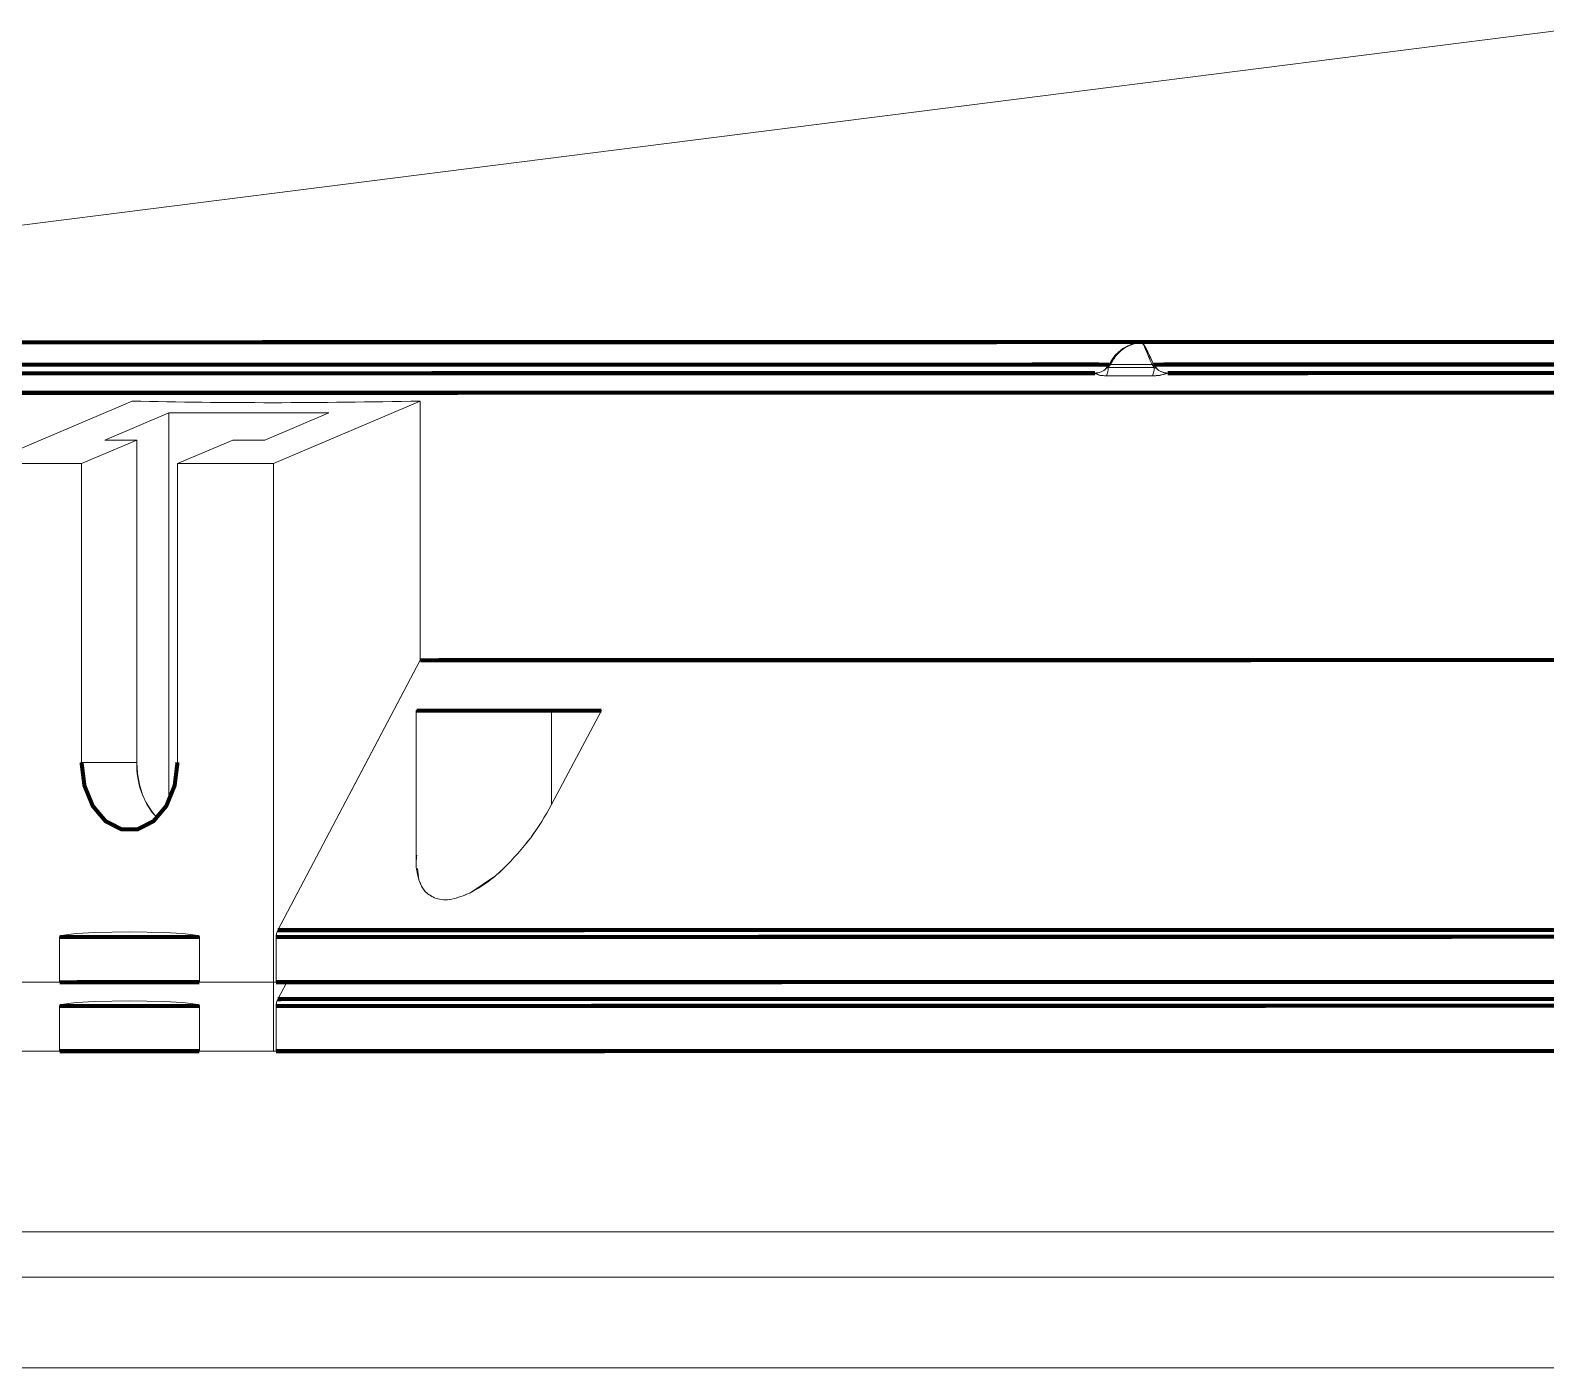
# Model space of a CAD drawing. Header units: millimetres. Extents: x -16985 to -606, y 2122 to 9380.
# Drawn here: x -2103.7 to -2036.7, y 7653.1 to 7712.2 of the extents above; entities that cross this region are included whole.
import ezdxf

# ---------------------------------------------------------------- set-up
doc = ezdxf.new("R2010")
doc.units = ezdxf.units.MM
doc.linetypes.add('K5LT_THIN', pattern=[0])

msp = doc.modelspace()

# ---------------------------------------------------------------- linework, layer by layer
at = {"color": 7, "linetype": 'K5LT_THIN', "lineweight": 18}
for p, q in [((-2036.018, 7712.165), (-2144.892, 7698.378)), ((-2055.724, 7697.808), (-2055.386, 7698.097)), ((-2055.016, 7698.284), (-2055.398, 7698.09)), ((-2055.386, 7698.097), (-2055.196, 7698.207)), ((-2055.196, 7698.207), (-2054.997, 7698.292)), ((-2054.997, 7698.292), (-2054.918, 7698.318)), ((-2054.896, 7698.325), (-2054.879, 7698.33)), ((-2054.879, 7698.33), (-2054.878, 7698.33)), ((-2054.809, 7698.347), (-2054.79, 7698.352)), ((-2054.79, 7698.353), (-2054.579, 7698.388)), ((-2054.579, 7698.386), (-2054.567, 7698.378)), ((-2054.567, 7698.378), (-2054.573, 7698.383)), ((-2054.53, 7698.352), (-2054.509, 7698.331)), ((-2054.498, 7698.317), (-2054.522, 7698.339)), ((-2054.509, 7698.331), (-2054.494, 7698.313)), ((-2054.48, 7698.295), (-2054.477, 7698.292)), ((-2054.358, 7698.097), (-2054.477, 7698.292)), ((-2054.477, 7698.292), (-2054.358, 7698.097)), ((-2054.358, 7698.097), (-2054.218, 7697.808)), ((-2056.003, 7697.394), (-2056.124, 7697.232)), ((-2056.124, 7697.232), (-2056.003, 7697.394)), ((-2056.033, 7697.264), (-2055.933, 7697.394)), ((-2056.002, 7697.396), (-2056.008, 7697.396)), ((-2056.002, 7697.396), (-2056.004, 7697.396)), ((-2055.972, 7697.441), (-2056.003, 7697.394)), ((-2056.003, 7697.394), (-2055.972, 7697.441)), ((-2055.972, 7697.441), (-2055.724, 7697.808)), ((-2055.934, 7697.396), (-2055.941, 7697.396)), ((-2055.934, 7697.396), (-2055.935, 7697.396)), ((-2055.933, 7697.394), (-2054.1, 7697.394)), ((-2054.218, 7697.808), (-2054.057, 7697.441)), ((-2054.1, 7697.394), (-2054, 7697.264)), ((-2054.092, 7697.396), (-2054.099, 7697.396)), ((-2054.098, 7697.396), (-2054.099, 7697.396)), ((-2054.026, 7697.394), (-2054.057, 7697.441)), ((-2054.057, 7697.441), (-2054.026, 7697.394)), ((-2053.585, 7697.396), (-2054.027, 7697.396)), ((-2053.905, 7697.233), (-2054.026, 7697.394)), ((-2054.026, 7697.394), (-2053.905, 7697.233)), ((-2056.624, 7697.011), (-2056.49, 7697.011)), ((-2056.622, 7697.015), (-2056.486, 7697.029)), ((-2056.599, 7697.011), (-2056.49, 7697.011)), ((-2056.486, 7697.029), (-2056.355, 7697.07)), ((-2056.114, 7696.892), (-2056.411, 7696.921)), ((-2056.355, 7697.07), (-2056.232, 7697.136)), ((-2056.232, 7697.136), (-2056.174, 7697.179)), ((-2056.174, 7697.179), (-2056.148, 7697.204)), ((-2056.148, 7697.204), (-2056.124, 7697.232)), ((-2056.124, 7697.232), (-2056.033, 7697.264)), ((-2054.084, 7696.892), (-2056.114, 7696.892)), ((-2054, 7697.264), (-2056.033, 7697.264)), ((-2053.751, 7696.922), (-2054.084, 7696.892)), ((-2054, 7697.264), (-2053.905, 7697.233)), ((-2053.905, 7697.233), (-2053.881, 7697.204)), ((-2053.881, 7697.204), (-2053.854, 7697.179)), ((-2053.854, 7697.179), (-2053.796, 7697.136)), ((-2053.796, 7697.136), (-2053.672, 7697.071)), ((-2053.672, 7697.071), (-2053.539, 7697.029)), ((-2053.539, 7697.029), (-2053.402, 7697.015)), ((-2053.535, 7697.011), (-2053.409, 7697.011)), ((-2053.535, 7697.011), (-2053.409, 7697.011)), ((-2105.652, 7693.023), (-2099.166, 7695.776)), ((-2086.438, 7695.777), (-2092.924, 7693.024)), ((-2086.437, 7684.33), (-2086.438, 7695.777)), ((-2086.438, 7695.777), (-2086.437, 7684.33)), ((-2097.556, 7695.259), (-2100.384, 7694.059)), ((-2090.485, 7695.26), (-2097.556, 7695.259)), ((-2097.556, 7695.259), (-2097.554, 7678.096)), ((-2093.313, 7694.059), (-2090.485, 7695.26)), ((-2098.97, 7694.059), (-2101.41, 7693.023)), ((-2100.384, 7694.059), (-2098.97, 7694.059)), ((-2098.969, 7679.816), (-2098.97, 7694.059)), ((-2097.167, 7693.024), (-2094.727, 7694.059)), ((-2094.727, 7694.059), (-2093.313, 7694.059)), ((-2101.41, 7693.023), (-2105.652, 7693.023)), ((-2101.41, 7693.023), (-2101.408, 7679.816)), ((-2092.924, 7693.024), (-2097.167, 7693.024)), ((-2097.166, 7679.817), (-2097.167, 7693.024)), ((-2092.924, 7693.024), (-2092.922, 7670.102)), ((-2092.924, 7693.024), (-2092.922, 7670.102)), ((-2086.437, 7684.33), (-2092.737, 7672.401)), ((-2089.478, 7678.573), (-2086.437, 7684.33)), ((-2086.614, 7682.103), (-2086.613, 7675.434)), ((-2086.614, 7682.103), (-2086.547, 7682.103)), ((-2086.547, 7682.103), (-2086.614, 7682.103)), ((-2086.547, 7682.103), (-2086.347, 7682.103)), ((-2086.347, 7682.103), (-2086.547, 7682.103)), ((-2086.347, 7682.103), (-2086.024, 7682.103)), ((-2086.024, 7682.103), (-2086.347, 7682.103)), ((-2086.024, 7682.103), (-2085.589, 7682.103)), ((-2085.589, 7682.103), (-2086.024, 7682.103)), ((-2083.856, 7682.103), (-2085.589, 7682.103)), ((-2085.058, 7682.103), (-2085.589, 7682.103)), ((-2084.453, 7682.103), (-2085.058, 7682.103)), ((-2084.614, 7682.103), (-2084.499, 7682.103)), ((-2084.499, 7682.103), (-2084.614, 7682.103)), ((-2084.499, 7682.103), (-2084.174, 7682.103)), ((-2084.174, 7682.103), (-2084.499, 7682.103)), ((-2083.797, 7682.103), (-2084.453, 7682.103)), ((-2084.174, 7682.103), (-2083.688, 7682.103)), ((-2083.688, 7682.103), (-2084.174, 7682.103)), ((-2083.856, 7682.103), (-2078.433, 7682.104)), ((-2083.856, 7682.103), (-2083.461, 7682.103)), ((-2083.114, 7682.103), (-2083.797, 7682.103)), ((-2083.688, 7682.103), (-2083.114, 7682.103)), ((-2083.114, 7682.103), (-2083.688, 7682.103)), ((-2082.431, 7682.103), (-2083.114, 7682.103)), ((-2083.114, 7682.103), (-2082.54, 7682.103)), ((-2082.54, 7682.103), (-2083.114, 7682.103)), ((-2082.54, 7682.103), (-2082.053, 7682.103)), ((-2082.053, 7682.103), (-2082.54, 7682.103)), ((-2081.774, 7682.103), (-2082.431, 7682.103)), ((-2081.728, 7682.103), (-2082.053, 7682.103)), ((-2082.053, 7682.103), (-2081.728, 7682.103)), ((-2081.169, 7682.103), (-2081.774, 7682.103)), ((-2081.614, 7682.103), (-2081.728, 7682.103)), ((-2081.728, 7682.103), (-2081.614, 7682.103)), ((-2080.639, 7682.103), (-2081.169, 7682.103)), ((-2080.639, 7682.103), (-2078.433, 7682.104)), ((-2078.433, 7682.104), (-2080.639, 7677.949)), ((-2080.639, 7677.949), (-2080.639, 7682.103)), ((-2101.408, 7679.816), (-2101.367, 7679.231)), ((-2101.408, 7679.816), (-2098.969, 7679.816)), ((-2098.94, 7679.322), (-2098.969, 7679.816)), ((-2098.853, 7678.841), (-2098.94, 7679.322)), ((-2097.327, 7678.668), (-2097.206, 7679.231)), ((-2097.206, 7679.231), (-2097.166, 7679.817)), ((-2101.367, 7679.231), (-2101.247, 7678.668)), ((-2101.247, 7678.668), (-2101.051, 7678.149)), ((-2098.712, 7678.387), (-2098.853, 7678.841)), ((-2097.523, 7678.15), (-2097.327, 7678.668)), ((-2101.051, 7678.149), (-2100.787, 7677.695)), ((-2098.52, 7677.972), (-2098.712, 7678.387)), ((-2098.282, 7677.607), (-2098.52, 7677.972)), ((-2097.787, 7677.695), (-2097.523, 7678.15)), ((-2100.787, 7677.695), (-2100.465, 7677.322)), ((-2100.465, 7677.322), (-2100.098, 7677.045)), ((-2098.475, 7677.045), (-2098.108, 7677.322)), ((-2098.096, 7677.403), (-2098.282, 7677.607)), ((-2098.108, 7677.322), (-2097.787, 7677.695)), ((-2100.098, 7677.045), (-2099.7, 7676.874)), ((-2099.7, 7676.874), (-2099.287, 7676.816)), ((-2099.287, 7676.816), (-2098.873, 7676.874)), ((-2098.873, 7676.874), (-2098.475, 7677.045)), ((-2086.506, 7674.629), (-2086.561, 7675.131)), ((-2084.245, 7674.041), (-2083.113, 7674.801)), ((-2083.113, 7674.801), (-2082.757, 7675.121)), ((-2102.376, 7672.101), (-2102.376, 7670.101)), ((-2102.002, 7672.208), (-2102.195, 7672.177)), ((-2102.002, 7672.208), (-2102.195, 7672.177)), ((-2101.615, 7672.247), (-2102.002, 7672.208)), ((-2101.615, 7672.247), (-2102.002, 7672.208)), ((-2100.839, 7672.291), (-2101.615, 7672.247)), ((-2100.839, 7672.291), (-2101.615, 7672.247)), ((-2099.286, 7672.32), (-2100.839, 7672.291)), ((-2099.286, 7672.32), (-2100.839, 7672.291)), ((-2097.734, 7672.292), (-2099.286, 7672.32)), ((-2097.734, 7672.292), (-2099.286, 7672.32)), ((-2096.958, 7672.247), (-2097.734, 7672.292)), ((-2096.958, 7672.247), (-2097.734, 7672.292)), ((-2096.571, 7672.208), (-2096.958, 7672.247)), ((-2096.571, 7672.208), (-2096.958, 7672.247)), ((-2096.378, 7672.177), (-2096.571, 7672.208)), ((-2096.378, 7672.177), (-2096.571, 7672.208)), ((-2096.196, 7670.102), (-2096.196, 7672.102)), ((-2092.808, 7672.102), (-2092.79, 7672.26)), ((-2092.807, 7670.102), (-2092.808, 7672.102)), ((-2092.79, 7672.26), (-2092.737, 7672.401)), ((-2092.737, 7672.401), (-2092.737, 7672.402)), ((-2102.376, 7670.101), (-2105.65, 7670.101)), ((-2102.376, 7670.101), (-2105.65, 7670.101)), ((-2096.196, 7670.102), (-2102.376, 7670.101)), ((-2102.376, 7670.101), (-2096.196, 7670.102)), ((-2101.851, 7670.102), (-2102.376, 7670.101)), ((-2096.258, 7670.102), (-2101.851, 7670.102)), ((-2092.922, 7670.102), (-2096.196, 7670.102)), ((-2092.922, 7670.102), (-2096.196, 7670.102)), ((-2092.922, 7670.102), (-2092.922, 7667.054)), ((-2092.807, 7670.102), (-2092.922, 7670.102)), ((-2092.922, 7670.102), (-2092.807, 7670.102)), ((-2092.807, 7670.104), (-2075.86, 7670.105)), ((-2075.86, 7670.104), (-2092.807, 7670.102)), ((-2092.531, 7670.104), (-2092.807, 7670.104)), ((-2092.807, 7670.104), (-2090.121, 7670.104)), ((-2090.121, 7670.103), (-2092.807, 7670.102)), ((-2092.807, 7670.102), (-2092.531, 7670.102)), ((-2092.341, 7670.102), (-2092.737, 7669.353)), ((-2092.737, 7669.353), (-2092.341, 7670.102)), ((-2079.95, 7670.105), (-2092.531, 7670.104)), ((-2092.531, 7670.102), (-2079.95, 7670.103)), ((-2090.121, 7670.104), (-2077.179, 7670.105)), ((-2077.179, 7670.104), (-2090.121, 7670.103)), ((-2066.481, 7670.106), (-2079.95, 7670.105)), ((-2079.95, 7670.103), (-2066.481, 7670.105)), ((-2077.179, 7670.105), (-2063.149, 7670.107)), ((-2063.149, 7670.105), (-2077.179, 7670.104)), ((-2075.86, 7670.105), (-2057.458, 7670.107)), ((-2057.458, 7670.106), (-2075.86, 7670.104)), ((-2052.227, 7670.108), (-2066.481, 7670.106)), ((-2066.481, 7670.105), (-2052.227, 7670.106)), ((-2063.149, 7670.107), (-2048.167, 7670.108)), ((-2048.167, 7670.107), (-2063.149, 7670.105)), ((-2057.458, 7670.107), (-2037.84, 7670.109)), ((-2037.84, 7670.107), (-2057.458, 7670.106)), ((-2037.299, 7670.109), (-2052.227, 7670.108)), ((-2052.227, 7670.106), (-2037.299, 7670.108)), ((-2048.167, 7670.108), (-2043.586, 7670.109)), ((-2032.377, 7670.108), (-2048.167, 7670.107)), ((-2017.262, 7670.109), (-2037.84, 7670.107)), ((-2037.299, 7670.108), (-2021.81, 7670.109)), ((-2101.614, 7669.199), (-2102.001, 7669.159)), ((-2101.614, 7669.199), (-2102.001, 7669.159)), ((-2100.839, 7669.243), (-2101.614, 7669.199)), ((-2100.839, 7669.243), (-2101.614, 7669.199)), ((-2099.286, 7669.272), (-2100.839, 7669.243)), ((-2099.286, 7669.272), (-2100.839, 7669.243)), ((-2097.734, 7669.243), (-2099.286, 7669.272)), ((-2097.734, 7669.243), (-2099.286, 7669.272)), ((-2096.958, 7669.199), (-2097.734, 7669.243)), ((-2096.958, 7669.199), (-2097.734, 7669.243)), ((-2096.571, 7669.16), (-2096.958, 7669.199)), ((-2096.571, 7669.16), (-2096.958, 7669.199)), ((-2092.807, 7669.054), (-2092.789, 7669.212)), ((-2092.789, 7669.212), (-2092.737, 7669.353)), ((-2102.376, 7669.053), (-2102.376, 7667.053)), ((-2102.001, 7669.159), (-2102.194, 7669.129)), ((-2102.001, 7669.159), (-2102.194, 7669.129)), ((-2096.378, 7669.129), (-2096.571, 7669.16)), ((-2096.378, 7669.129), (-2096.571, 7669.16)), ((-2096.196, 7667.054), (-2096.196, 7669.054)), ((-2092.807, 7667.054), (-2092.807, 7669.054)), ((-2102.376, 7667.053), (-2105.65, 7667.053)), ((-2102.376, 7667.053), (-2105.65, 7667.053)), ((-2096.196, 7667.054), (-2102.376, 7667.053)), ((-2102.376, 7667.053), (-2096.196, 7667.054)), ((-2101.851, 7667.053), (-2102.376, 7667.053)), ((-2096.258, 7667.054), (-2101.851, 7667.053)), ((-2092.922, 7667.054), (-2096.196, 7667.054)), ((-2092.922, 7667.054), (-2096.196, 7667.054)), ((-2092.807, 7667.054), (-2092.922, 7667.054)), ((-2092.922, 7667.054), (-2092.807, 7667.054)), ((-2092.807, 7667.056), (-2075.86, 7667.057)), ((-2075.86, 7667.056), (-2092.807, 7667.054)), ((-2092.53, 7667.056), (-2092.807, 7667.056)), ((-2092.807, 7667.056), (-2090.121, 7667.056)), ((-2090.121, 7667.055), (-2092.807, 7667.054)), ((-2092.807, 7667.054), (-2092.53, 7667.054)), ((-2079.949, 7667.057), (-2092.53, 7667.056)), ((-2092.53, 7667.054), (-2079.949, 7667.055)), ((-2090.121, 7667.056), (-2077.179, 7667.057)), ((-2077.179, 7667.056), (-2090.121, 7667.055)), ((-2066.48, 7667.058), (-2079.949, 7667.057)), ((-2079.949, 7667.055), (-2066.48, 7667.057)), ((-2077.179, 7667.057), (-2063.149, 7667.059)), ((-2063.149, 7667.057), (-2077.179, 7667.056)), ((-2075.86, 7667.057), (-2057.458, 7667.059)), ((-2057.458, 7667.057), (-2075.86, 7667.056)), ((-2052.227, 7667.06), (-2066.48, 7667.058)), ((-2066.48, 7667.057), (-2052.227, 7667.058)), ((-2063.149, 7667.059), (-2048.167, 7667.06)), ((-2048.167, 7667.058), (-2063.149, 7667.057)), ((-2057.458, 7667.059), (-2037.839, 7667.061)), ((-2037.839, 7667.059), (-2057.458, 7667.057)), ((-2037.299, 7667.061), (-2052.227, 7667.06)), ((-2052.227, 7667.058), (-2037.299, 7667.059)), ((-2048.167, 7667.06), (-2043.586, 7667.061)), ((-2032.377, 7667.06), (-2048.167, 7667.058)), ((-2017.261, 7667.061), (-2037.839, 7667.059)), ((-2037.299, 7667.059), (-2021.81, 7667.061)), ((-2116.629, 7659.066), (-1813.956, 7659.066)), ((-1813.956, 7657.066), (-2116.629, 7657.066)), ((-1714.293, 7653.066), (-2216.293, 7653.066))]:
    msp.add_line(p, q, dxfattribs=at)
at = {"color": 7, "linetype": 'K5LT_THIN', "const_width": 0.18}
for points in [[(-2054.579, 7698.386), (-2061.92, 7698.386), (-2069.04, 7698.385), (-2075.922, 7698.384), (-2082.551, 7698.384), (-2088.913, 7698.383), (-2094.992, 7698.382), (-2100.774, 7698.382), (-2106.248, 7698.381), (-2111.4, 7698.381), (-2116.219, 7698.381), (-2120.693, 7698.38)], [(-2106.547, 7698.381), (-2101.486, 7698.382), (-2096.156, 7698.382), (-2090.568, 7698.383), (-2084.732, 7698.383), (-2078.661, 7698.384), (-2072.366, 7698.385), (-2065.859, 7698.385), (-2059.154, 7698.386), (-2052.263, 7698.386), (-2045.199, 7698.387), (-2037.977, 7698.388), (-2030.611, 7698.389)], [(-1964.267, 7698.395), (-1972.861, 7698.394), (-1981.436, 7698.393), (-1989.972, 7698.392), (-1998.45, 7698.392), (-2006.851, 7698.391), (-2015.155, 7698.39), (-2023.344, 7698.389), (-2031.398, 7698.388), (-2039.301, 7698.388), (-2047.034, 7698.387), (-2054.579, 7698.386)], [(-2120.617, 7697.389), (-2116.218, 7697.39), (-2111.499, 7697.39), (-2106.469, 7697.391), (-2101.139, 7697.391), (-2095.521, 7697.392), (-2089.625, 7697.392), (-2083.464, 7697.393), (-2077.052, 7697.394), (-2070.402, 7697.394), (-2063.529, 7697.395), (-2056.445, 7697.396)], [(-2056.445, 7697.396), (-2063.529, 7697.395), (-2070.402, 7697.394), (-2077.052, 7697.394), (-2083.464, 7697.393), (-2089.625, 7697.392), (-2095.521, 7697.392), (-2101.139, 7697.391), (-2106.469, 7697.391), (-2111.499, 7697.39), (-2116.218, 7697.39), (-2120.617, 7697.389)], [(-2120.617, 7697.388), (-2116.193, 7697.388), (-2111.445, 7697.389), (-2106.382, 7697.389), (-2101.017, 7697.39), (-2095.36, 7697.39), (-2089.422, 7697.391), (-2083.218, 7697.391), (-2076.76, 7697.392), (-2070.062, 7697.393), (-2063.138, 7697.393), (-2056.003, 7697.394)], [(-2056.003, 7697.394), (-2063.138, 7697.393), (-2070.062, 7697.393), (-2076.76, 7697.392), (-2083.218, 7697.391), (-2089.422, 7697.391), (-2095.36, 7697.39), (-2101.017, 7697.39), (-2106.382, 7697.389), (-2111.445, 7697.389), (-2116.193, 7697.388), (-2120.617, 7697.388)], [(-2054.026, 7697.394), (-2046.645, 7697.395), (-2039.088, 7697.396), (-2031.371, 7697.396), (-2023.511, 7697.397), (-2015.525, 7697.398), (-2007.429, 7697.399), (-1999.241, 7697.399), (-1990.979, 7697.4), (-1982.659, 7697.401), (-1974.301, 7697.402), (-1965.92, 7697.403)], [(-1965.92, 7697.403), (-1974.301, 7697.402), (-1982.659, 7697.401), (-1990.979, 7697.4), (-1999.241, 7697.399), (-2007.429, 7697.399), (-2015.525, 7697.398), (-2023.511, 7697.397), (-2031.371, 7697.396), (-2039.088, 7697.396), (-2046.645, 7697.395), (-2054.026, 7697.394)], [(-1965.92, 7697.405), (-1974.254, 7697.404), (-1982.567, 7697.403), (-1990.841, 7697.402), (-1999.059, 7697.401), (-2007.203, 7697.401), (-2015.257, 7697.4), (-2023.203, 7697.399), (-2031.025, 7697.398), (-2038.706, 7697.397), (-2046.23, 7697.397), (-2053.581, 7697.396)], [(-2053.581, 7697.396), (-2046.23, 7697.397), (-2038.706, 7697.397), (-2031.025, 7697.398), (-2023.203, 7697.399), (-2015.257, 7697.4), (-2007.203, 7697.401), (-1999.059, 7697.401), (-1990.841, 7697.402), (-1982.567, 7697.403), (-1974.254, 7697.404), (-1965.92, 7697.405)], [(-2056.622, 7697.015), (-2063.669, 7697.014), (-2070.509, 7697.014), (-2077.126, 7697.013), (-2083.508, 7697.013), (-2089.64, 7697.012), (-2095.509, 7697.011), (-2101.104, 7697.011), (-2106.413, 7697.01), (-2111.425, 7697.01), (-2116.129, 7697.01), (-2120.515, 7697.009)], [(-2120.515, 7697.009), (-2116.129, 7697.01), (-2111.425, 7697.01), (-2106.413, 7697.01), (-2101.104, 7697.011), (-2095.509, 7697.011), (-2089.64, 7697.012), (-2083.508, 7697.013), (-2077.126, 7697.013), (-2070.509, 7697.014), (-2063.669, 7697.014), (-2056.622, 7697.015)], [(-1966.121, 7697.024), (-1974.418, 7697.023), (-1982.693, 7697.022), (-1990.93, 7697.021), (-1999.111, 7697.021), (-2007.219, 7697.02), (-2015.237, 7697.019), (-2023.149, 7697.018), (-2030.937, 7697.018), (-2038.586, 7697.017), (-2046.079, 7697.016), (-2053.402, 7697.015)], [(-2053.402, 7697.015), (-2046.079, 7697.016), (-2038.586, 7697.017), (-2030.937, 7697.018), (-2023.149, 7697.018), (-2015.237, 7697.019), (-2007.219, 7697.02), (-1999.111, 7697.021), (-1990.93, 7697.021), (-1982.693, 7697.022), (-1974.418, 7697.023), (-1966.121, 7697.024)], [(-2134.214, 7696.143), (-2131.139, 7696.143), (-2127.732, 7696.143), (-2124, 7696.144), (-2119.95, 7696.144), (-2115.59, 7696.145), (-2110.928, 7696.145), (-2105.975, 7696.146), (-2100.739, 7696.146), (-2095.232, 7696.147), (-2089.464, 7696.147), (-2083.447, 7696.148), (-2077.192, 7696.149), (-2070.713, 7696.149), (-2064.022, 7696.15), (-2057.132, 7696.151), (-2050.057, 7696.151), (-2042.812, 7696.152), (-2035.41, 7696.153)], [(-2035.41, 7696.151), (-2042.812, 7696.15), (-2050.057, 7696.15), (-2057.132, 7696.149), (-2064.022, 7696.148), (-2070.713, 7696.148), (-2077.192, 7696.147), (-2083.447, 7696.147), (-2089.464, 7696.146), (-2095.232, 7696.145), (-2100.739, 7696.145), (-2105.975, 7696.144), (-2110.928, 7696.144), (-2115.59, 7696.144), (-2119.95, 7696.143), (-2124, 7696.143), (-2127.732, 7696.143), (-2131.139, 7696.142), (-2134.214, 7696.142)], [(-2134.214, 7696.142), (-2131.139, 7696.142), (-2127.732, 7696.143), (-2124, 7696.143), (-2119.95, 7696.143), (-2115.59, 7696.144), (-2110.928, 7696.144), (-2105.975, 7696.144), (-2100.739, 7696.145), (-2095.232, 7696.145), (-2089.464, 7696.146), (-2083.447, 7696.147), (-2077.192, 7696.147), (-2070.713, 7696.148), (-2064.022, 7696.148), (-2057.132, 7696.149), (-2050.057, 7696.15), (-2042.812, 7696.15), (-2035.41, 7696.151)], [(-1964.265, 7684.342), (-1972.634, 7684.341), (-1980.984, 7684.34), (-1989.299, 7684.34), (-1997.561, 7684.339), (-2005.753, 7684.338), (-2013.857, 7684.337), (-2021.856, 7684.336), (-2029.734, 7684.336), (-2037.473, 7684.335), (-2045.056, 7684.334), (-2052.47, 7684.333), (-2059.696, 7684.333), (-2066.721, 7684.332), (-2073.529, 7684.331), (-2080.106, 7684.331), (-2086.437, 7684.33)], [(-2086.437, 7684.33), (-2080.106, 7684.331), (-2073.529, 7684.331), (-2066.721, 7684.332), (-2059.696, 7684.333), (-2052.47, 7684.333), (-2045.056, 7684.334), (-2037.473, 7684.335), (-2029.734, 7684.336), (-2021.856, 7684.336), (-2013.857, 7684.337), (-2005.753, 7684.338), (-1997.561, 7684.339), (-1989.299, 7684.34), (-1980.984, 7684.34), (-1972.634, 7684.341), (-1964.265, 7684.342)], [(-2080.639, 7682.103), (-2081.635, 7682.103), (-2082.809, 7682.103), (-2084.02, 7682.103), (-2085.121, 7682.103), (-2085.981, 7682.103), (-2086.495, 7682.103), (-2086.6, 7682.103), (-2086.286, 7682.103), (-2085.589, 7682.103)], [(-2083.693, 7682.103), (-2084.174, 7682.103), (-2084.5, 7682.103), (-2084.614, 7682.103), (-2084.5, 7682.103), (-2084.174, 7682.103), (-2083.688, 7682.103), (-2083.114, 7682.103)], [(-2083.114, 7682.103), (-2082.54, 7682.103), (-2082.053, 7682.103), (-2081.728, 7682.103), (-2081.614, 7682.103), (-2081.728, 7682.103), (-2082.053, 7682.103), (-2082.54, 7682.103), (-2082.578, 7682.103)], [(-2081.692, 7682.103), (-2081.166, 7682.103), (-2080.487, 7682.103), (-2079.805, 7682.104), (-2079.12, 7682.104), (-2078.433, 7682.104)], [(-2097.166, 7679.817), (-2097.293, 7678.79), (-2097.662, 7677.888), (-2098.226, 7677.218), (-2098.918, 7676.862), (-2099.655, 7676.862), (-2100.347, 7677.218), (-2100.912, 7677.888), (-2101.28, 7678.79), (-2101.408, 7679.816)], [(-2102.376, 7672.101), (-2101.619, 7672.101), (-2100.858, 7672.102), (-2100.092, 7672.102), (-2099.322, 7672.102), (-2098.547, 7672.102), (-2097.768, 7672.102), (-2096.984, 7672.102), (-2096.196, 7672.102)], [(-2096.196, 7672.102), (-2096.984, 7672.102), (-2097.768, 7672.102), (-2098.547, 7672.102), (-2099.322, 7672.102), (-2100.092, 7672.102), (-2100.858, 7672.102), (-2101.619, 7672.101), (-2102.376, 7672.101)], [(-2092.808, 7672.102), (-2086.575, 7672.103), (-2080.114, 7672.103), (-2073.436, 7672.104), (-2066.554, 7672.105), (-2059.48, 7672.105), (-2052.228, 7672.106), (-2044.811, 7672.107), (-2037.243, 7672.108), (-2029.539, 7672.108)], [(-2029.539, 7672.108), (-2037.243, 7672.108), (-2044.811, 7672.107), (-2052.228, 7672.106), (-2059.48, 7672.105), (-2066.554, 7672.105), (-2073.436, 7672.104), (-2080.114, 7672.103), (-2086.575, 7672.103), (-2092.808, 7672.102)], [(-2029.248, 7672.407), (-2036.98, 7672.407), (-2044.575, 7672.406), (-2052.019, 7672.405), (-2059.297, 7672.404), (-2066.396, 7672.404), (-2073.302, 7672.403), (-2080.003, 7672.402), (-2086.485, 7672.402), (-2092.737, 7672.401)], [(-2092.737, 7672.401), (-2086.485, 7672.402), (-2080.003, 7672.402), (-2073.302, 7672.403), (-2066.396, 7672.404), (-2059.297, 7672.404), (-2052.019, 7672.405), (-2044.575, 7672.406), (-2036.98, 7672.407), (-2029.248, 7672.407)], [(-2102.376, 7670.101), (-2101.619, 7670.101), (-2100.858, 7670.102), (-2100.092, 7670.102), (-2099.321, 7670.102), (-2098.547, 7670.102), (-2097.767, 7670.102), (-2096.984, 7670.102), (-2096.196, 7670.102)], [(-2092.807, 7670.102), (-2086.218, 7670.103), (-2079.374, 7670.104), (-2072.289, 7670.104), (-2064.979, 7670.105), (-2057.458, 7670.106), (-2049.742, 7670.106), (-2041.848, 7670.107), (-2033.792, 7670.108), (-2025.591, 7670.109), (-2017.262, 7670.109)], [(-2029.247, 7669.359), (-2036.98, 7669.358), (-2044.575, 7669.358), (-2052.018, 7669.357), (-2059.297, 7669.356), (-2066.396, 7669.356), (-2073.302, 7669.355), (-2080.003, 7669.354), (-2086.485, 7669.354), (-2092.737, 7669.353)], [(-2092.737, 7669.353), (-2086.485, 7669.354), (-2080.003, 7669.354), (-2073.302, 7669.355), (-2066.396, 7669.356), (-2059.297, 7669.356), (-2052.018, 7669.357), (-2044.575, 7669.358), (-2036.98, 7669.358), (-2029.247, 7669.359)], [(-2102.376, 7669.053), (-2101.619, 7669.053), (-2100.858, 7669.053), (-2100.092, 7669.053), (-2099.321, 7669.054), (-2098.546, 7669.054), (-2097.767, 7669.054), (-2096.984, 7669.054), (-2096.196, 7669.054)], [(-2096.196, 7669.054), (-2096.984, 7669.054), (-2097.767, 7669.054), (-2098.546, 7669.054), (-2099.321, 7669.054), (-2100.092, 7669.053), (-2100.858, 7669.053), (-2101.619, 7669.053), (-2102.376, 7669.053)], [(-2092.807, 7669.054), (-2086.575, 7669.055), (-2080.114, 7669.055), (-2073.436, 7669.056), (-2066.554, 7669.057), (-2059.48, 7669.057), (-2052.227, 7669.058), (-2044.81, 7669.059), (-2037.243, 7669.059), (-2029.538, 7669.06)], [(-2029.538, 7669.06), (-2037.243, 7669.059), (-2044.81, 7669.059), (-2052.227, 7669.058), (-2059.48, 7669.057), (-2066.554, 7669.057), (-2073.436, 7669.056), (-2080.114, 7669.055), (-2086.575, 7669.055), (-2092.807, 7669.054)], [(-2102.376, 7667.053), (-2101.619, 7667.053), (-2100.857, 7667.053), (-2100.091, 7667.053), (-2099.321, 7667.054), (-2098.546, 7667.054), (-2097.767, 7667.054), (-2096.983, 7667.054), (-2096.196, 7667.054)], [(-2092.807, 7667.054), (-2086.218, 7667.055), (-2079.373, 7667.055), (-2072.289, 7667.056), (-2064.978, 7667.057), (-2057.458, 7667.057), (-2049.742, 7667.058), (-2041.848, 7667.059), (-2033.792, 7667.06), (-2025.591, 7667.061), (-2017.261, 7667.061)]]:
    msp.add_lwpolyline(points, dxfattribs=at)
at = {"color": 7, "linetype": 'K5LT_THIN', "lineweight": 18}
for centre, radius, start, end in [((-2055.125, 7698.098), 1.072, 217.7924, 221.05479), ((-2055.126, 7698.097), 1.071, 217.76952, 221.05544), ((-2053.169, 7696.584), 1.234, 136.00011, 138.96931), ((-2056.82, 7697.24), 0.787, 333.74469, 1.71757), ((-2054.791, 7697.249), 0.792, 333.25577, 1.10796), ((-2095.504, 7679.697), 3.467, 178.02173, 222.32785)]:
    msp.add_arc(centre, radius, start, end, dxfattribs=at)
for points, knots in [([(-2055.398, 7698.09), (-2055.517, 7697.998), (-2055.751, 7697.819), (-2055.9, 7697.565), (-2055.972, 7697.441)], [0, 0, 0, 0, 0.510478, 1, 1, 1, 1]), ([(-2055.933, 7697.394), (-2055.846, 7697.55), (-2055.677, 7697.852), (-2055.205, 7698.241), (-2054.814, 7698.332), (-2054.579, 7698.386)], [0, 0, 0, 0, 0.300999, 0.580002, 1, 1, 1, 1]), ([(-2054.579, 7698.386), (-2054.72, 7698.361), (-2055.001, 7698.311), (-2055.396, 7698.089), (-2055.731, 7697.779), (-2055.869, 7697.516), (-2055.933, 7697.394)], [0, 0, 0, 0, 0.250075, 0.500705, 0.768208, 1, 1, 1, 1]), ([(-2054.927, 7698.315), (-2054.944, 7698.31), (-2054.974, 7698.3), (-2055.003, 7698.289), (-2055.016, 7698.284)], [0, 0, 0, 0, 0.559559, 1, 1, 1, 1]), ([(-2054.813, 7698.347), (-2054.834, 7698.342), (-2054.871, 7698.332), (-2054.908, 7698.321), (-2054.925, 7698.316)], [0, 0, 0, 0, 0.559521, 1, 1, 1, 1]), ([(-2054.579, 7698.386), (-2054.548, 7698.359), (-2054.485, 7698.303), (-2054.376, 7698.071), (-2054.253, 7697.763), (-2054.152, 7697.52), (-2054.1, 7697.394)], [0, 0, 0, 0, 0.266492, 0.538012, 0.761271, 1, 1, 1, 1]), ([(-2054.1, 7697.394), (-2054.151, 7697.516), (-2054.26, 7697.779), (-2054.384, 7698.089), (-2054.491, 7698.311), (-2054.55, 7698.361), (-2054.579, 7698.386)], [0, 0, 0, 0, 0.231704, 0.499711, 0.749998, 1, 1, 1, 1]), ([(-2054.477, 7698.292), (-2054.48, 7698.296), (-2054.486, 7698.304), (-2054.492, 7698.31), (-2054.494, 7698.314)], [0, 0, 0, 0, 0.560312, 1, 1, 1, 1]), ([(-2054.057, 7697.441), (-2054.111, 7697.568), (-2054.223, 7697.825), (-2054.312, 7698.005), (-2054.358, 7698.097)], [0, 0, 0, 0, 0.489925, 1, 1, 1, 1]), ([(-2056.033, 7697.264), (-2056.016, 7697.289), (-2055.984, 7697.334), (-2055.949, 7697.376), (-2055.933, 7697.394)], [0, 0, 0, 0, 0.560091, 1, 1, 1, 1]), ([(-2054.1, 7697.394), (-2054.08, 7697.371), (-2054.045, 7697.329), (-2054.014, 7697.284), (-2054, 7697.264)], [0, 0, 0, 0, 0.559875, 1, 1, 1, 1]), ([(-2056.622, 7697.015), (-2056.531, 7697.026), (-2056.395, 7697.043), (-2056.228, 7697.13), (-2056.158, 7697.198), (-2056.124, 7697.232)], [0, 0, 0, 0, 0.499482, 0.750001, 1, 1, 1, 1]), ([(-2056.114, 7696.892), (-2056.238, 7696.899), (-2056.449, 7696.91), (-2056.571, 7696.984), (-2056.622, 7697.015)], [0, 0, 0, 0, 0.586422, 1, 1, 1, 1]), ([(-2056.411, 7696.921), (-2056.454, 7696.934), (-2056.54, 7696.959), (-2056.595, 7696.997), (-2056.622, 7697.015)], [0, 0, 0, 0, 0.512419, 1, 1, 1, 1]), ([(-2056.124, 7697.232), (-2056.108, 7697.237), (-2056.078, 7697.246), (-2056.047, 7697.258), (-2056.033, 7697.264)], [0, 0, 0, 0, 0.542485, 1, 1, 1, 1]), ([(-2054.084, 7696.892), (-2054.464, 7696.894), (-2055.141, 7696.896), (-2055.817, 7696.893), (-2056.114, 7696.892)], [0, 0, 0, 0, 0.559996, 1, 1, 1, 1]), ([(-2056.033, 7697.264), (-2055.654, 7697.266), (-2054.976, 7697.269), (-2054.298, 7697.265), (-2054, 7697.264)], [0, 0, 0, 0, 0.560006, 1, 1, 1, 1]), ([(-2053.402, 7697.015), (-2053.528, 7696.976), (-2053.765, 7696.903), (-2053.983, 7696.896), (-2054.084, 7696.892)], [0, 0, 0, 0, 0.533526, 1, 1, 1, 1]), ([(-2054, 7697.264), (-2053.982, 7697.257), (-2053.951, 7697.245), (-2053.919, 7697.236), (-2053.905, 7697.233)], [0, 0, 0, 0, 0.576429, 1, 1, 1, 1]), ([(-2053.905, 7697.233), (-2053.87, 7697.199), (-2053.8, 7697.13), (-2053.631, 7697.042), (-2053.493, 7697.026), (-2053.402, 7697.015)], [0, 0, 0, 0, 0.249988, 0.50058, 1, 1, 1, 1]), ([(-2053.402, 7697.015), (-2053.459, 7696.997), (-2053.575, 7696.959), (-2053.692, 7696.934), (-2053.751, 7696.922)], [0, 0, 0, 0, 0.487522, 1, 1, 1, 1]), ([(-2080.639, 7677.949), (-2080.922, 7677.454), (-2081.489, 7676.463), (-2082.334, 7675.568), (-2082.757, 7675.121)], [0, 0, 0, 0, 0.499914, 1, 1, 1, 1]), ([(-2082.757, 7675.121), (-2082.334, 7675.568), (-2081.49, 7676.463), (-2080.922, 7677.454), (-2080.639, 7677.949)], [0, 0, 0, 0, 0.49975, 1, 1, 1, 1]), ([(-2086.589, 7675.717), (-2086.596, 7675.67), (-2086.662, 7675.27), (-2086.579, 7674.929), (-2086.505, 7674.629)], [0, 0, 0, 0, 0.117355, 1, 1, 1, 1]), ([(-2085.741, 7673.8), (-2085.922, 7673.891), (-2086.284, 7674.075), (-2086.432, 7674.444), (-2086.506, 7674.629)], [0, 0, 0, 0, 0.500684, 1, 1, 1, 1]), ([(-2086.505, 7674.629), (-2086.425, 7674.431), (-2086.276, 7674.062), (-2085.911, 7673.883), (-2085.741, 7673.8)], [0, 0, 0, 0, 0.536369, 1, 1, 1, 1]), ([(-2082.757, 7675.121), (-2083.001, 7674.899), (-2083.465, 7674.48), (-2083.995, 7674.182), (-2084.245, 7674.041)], [0, 0, 0, 0, 0.528297, 1, 1, 1, 1]), ([(-2084.245, 7674.041), (-2084.514, 7673.932), (-2084.92, 7673.768), (-2085.423, 7673.73), (-2085.636, 7673.777), (-2085.741, 7673.8)], [0, 0, 0, 0, 0.498485, 0.753283, 1, 1, 1, 1]), ([(-2085.741, 7673.8), (-2085.637, 7673.777), (-2085.425, 7673.73), (-2084.924, 7673.768), (-2084.515, 7673.932), (-2084.245, 7674.041)], [0, 0, 0, 0, 0.246594, 0.500811, 1, 1, 1, 1]), ([(-2102.195, 7672.177), (-2102.24, 7672.167), (-2102.298, 7672.155), (-2102.358, 7672.128), (-2102.372, 7672.114), (-2102.376, 7672.107), (-2102.376, 7672.103), (-2102.376, 7672.101)], [0, 0, 0, 0, 0.714521, 0.904005, 0.960743, 0.981769, 1, 1, 1, 1]), ([(-2102.195, 7672.177), (-2102.24, 7672.167), (-2102.298, 7672.155), (-2102.358, 7672.128), (-2102.372, 7672.114), (-2102.376, 7672.107), (-2102.376, 7672.103), (-2102.376, 7672.101)], [0, 0, 0, 0, 0.716019, 0.904992, 0.961205, 0.981961, 1, 1, 1, 1]), ([(-2096.196, 7672.102), (-2096.196, 7672.104), (-2096.197, 7672.107), (-2096.2, 7672.115), (-2096.215, 7672.129), (-2096.275, 7672.156), (-2096.333, 7672.168), (-2096.378, 7672.177)], [0, 0, 0, 0, 0.018104, 0.038943, 0.095311, 0.284428, 1, 1, 1, 1]), ([(-2096.196, 7672.102), (-2096.196, 7672.104), (-2096.197, 7672.107), (-2096.2, 7672.115), (-2096.215, 7672.129), (-2096.274, 7672.156), (-2096.332, 7672.168), (-2096.378, 7672.177)], [0, 0, 0, 0, 0.018018, 0.038756, 0.094946, 0.283911, 1, 1, 1, 1]), ([(-2092.737, 7672.401), (-2092.758, 7672.354), (-2092.798, 7672.262), (-2092.805, 7672.155), (-2092.808, 7672.102)], [0, 0, 0, 0, 0.513324, 1, 1, 1, 1]), ([(-2092.737, 7669.353), (-2092.758, 7669.306), (-2092.798, 7669.214), (-2092.804, 7669.107), (-2092.807, 7669.054)], [0, 0, 0, 0, 0.513324, 1, 1, 1, 1]), ([(-2102.194, 7669.129), (-2102.24, 7669.119), (-2102.298, 7669.107), (-2102.357, 7669.08), (-2102.372, 7669.066), (-2102.375, 7669.059), (-2102.376, 7669.055), (-2102.376, 7669.053)], [0, 0, 0, 0, 0.714521, 0.904005, 0.960743, 0.981769, 1, 1, 1, 1]), ([(-2102.194, 7669.129), (-2102.24, 7669.119), (-2102.298, 7669.107), (-2102.358, 7669.08), (-2102.372, 7669.066), (-2102.375, 7669.058), (-2102.376, 7669.055), (-2102.376, 7669.053)], [0, 0, 0, 0, 0.716019, 0.904992, 0.961205, 0.981961, 1, 1, 1, 1]), ([(-2096.196, 7669.054), (-2096.196, 7669.056), (-2096.196, 7669.059), (-2096.2, 7669.066), (-2096.214, 7669.081), (-2096.274, 7669.108), (-2096.332, 7669.12), (-2096.378, 7669.129)], [0, 0, 0, 0, 0.018104, 0.038943, 0.095311, 0.284428, 1, 1, 1, 1]), ([(-2096.196, 7669.054), (-2096.196, 7669.056), (-2096.196, 7669.059), (-2096.2, 7669.066), (-2096.214, 7669.081), (-2096.274, 7669.108), (-2096.332, 7669.12), (-2096.378, 7669.129)], [0, 0, 0, 0, 0.018018, 0.038756, 0.094946, 0.283911, 1, 1, 1, 1])]:
    msp.add_open_spline(points, degree=3, knots=knots, dxfattribs=at)
msp.add_open_spline([(-2099.166, 7695.776), (-2097.124, 7695.742), (-2093.039, 7695.676), (-2088.639, 7695.743), (-2086.438, 7695.777)], degree=3, dxfattribs=at)
msp.add_open_spline([(-2099.166, 7695.776), (-2097.124, 7695.742), (-2093.039, 7695.676), (-2088.639, 7695.743), (-2086.438, 7695.777)], degree=3, dxfattribs=at)

doc.saveas('drawing.dxf')
